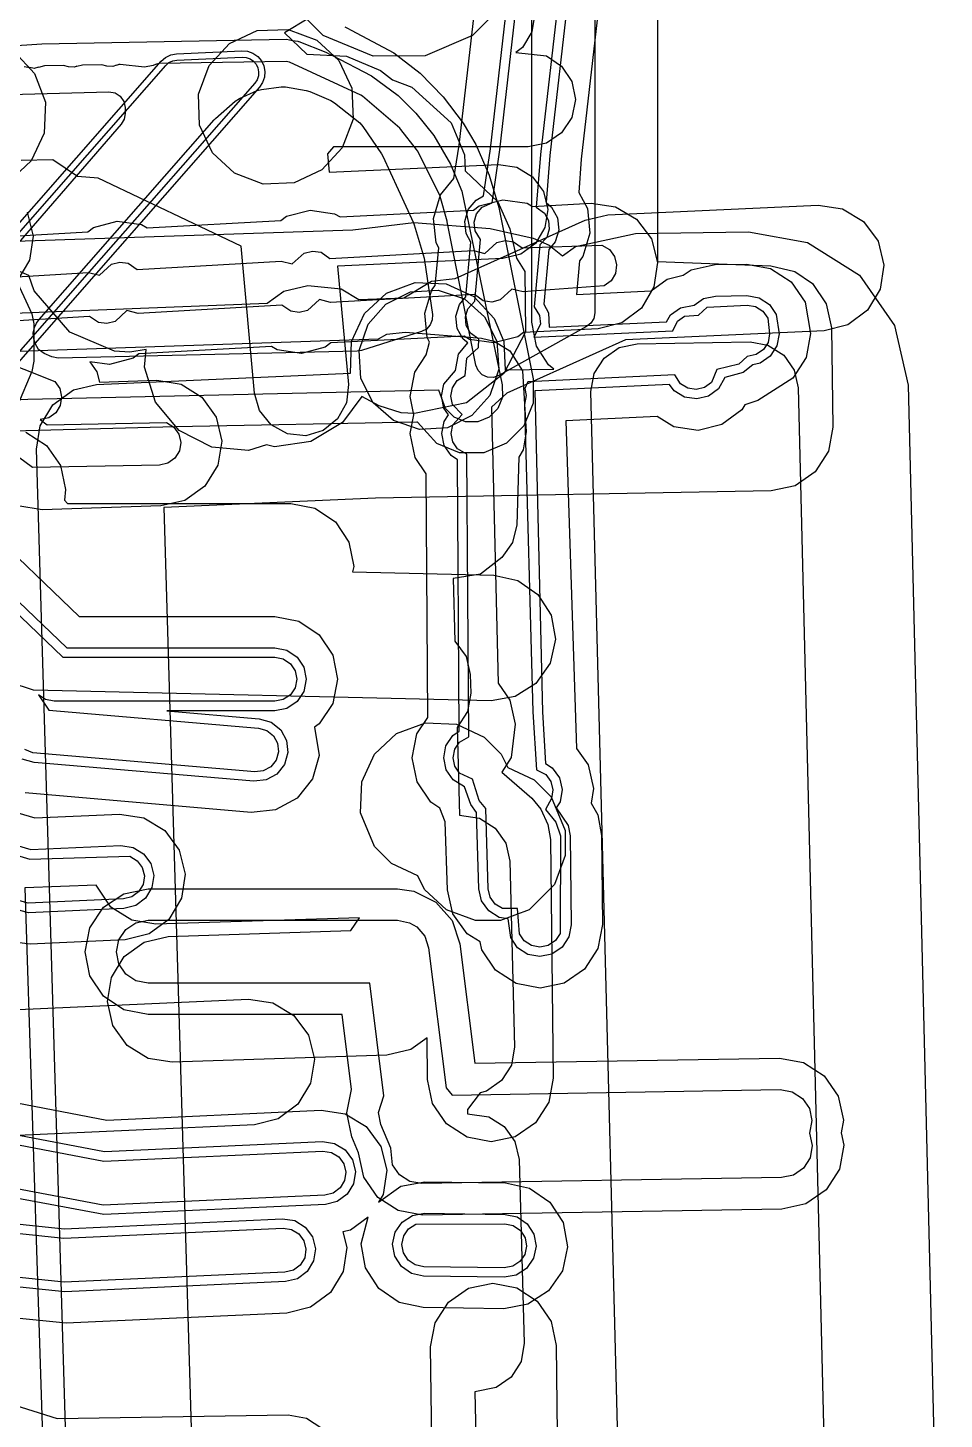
# Model space of a CAD drawing. Header units: metres. Extents: x 17722 to 17999, y 13535 to 15917.
# Drawn here: x 17820.15 to 17849.31, y 15528.91 to 15573.16 of the extents above; entities that cross this region are included whole.
import ezdxf

# ---------------------------------------------------------------- set-up
doc = ezdxf.new("R2010")
doc.units = ezdxf.units.M
doc.layers.add('AI_GREENING_EXCLUSIONS', color=1, linetype='Continuous')
doc.layers.add('AI_GREENING_LAWN', color=82, linetype='Continuous')

msp = doc.modelspace()

# ---------------------------------------------------------------- linework, layer by layer
at = {"layer": 'AI_GREENING_EXCLUSIONS'}
for points in [[(17840.185, 15599.75), (17840.185, 15565.723), (17843.793, 15565.588), (17844.552, 15565.407), (17845.111, 15565.025), (17845.554, 15564.382), (17845.718, 15563.619), (17845.766, 15560.455), (17845.625, 15559.688), (17845.205, 15559.036), (17844.564, 15558.591), (17843.802, 15558.425), (17831.207, 15558.201), (17824.481, 15557.902), (17825.719, 15516.121), (17844.423, 15516.728), (17845.191, 15516.588), (17845.847, 15516.165), (17846.278, 15515.553), (17846.455, 15514.793), (17847.112, 15475.226)], [(17821.78, 15513.992), (17820.424, 15559.754), (17820.543, 15560.496), (17820.947, 15561.163), (17821.603, 15561.637), (17822.334, 15561.811), (17830.417, 15562.17), (17830.451, 15563.184), (17830.86, 15564.066), (17831.559, 15564.713), (17832.476, 15565.054), (17833.462, 15565.015), (17834.344, 15564.606), (17834.991, 15563.907), (17835.293, 15563.184), (17835.332, 15562.275), (17836.889, 15562.303), (17836.719, 15562.436), (17836.337, 15563.031), (17836.185, 15563.796), (17836.185, 15597.75)], [(17840.173, 15590.028), (17837.751, 15568.978), (17837.68, 15567.915), (17837.955, 15567.406), (17838.035, 15566.63), (17837.813, 15565.882), (17837.702, 15565.746), (17837.602, 15564.677), (17839.982, 15564.788), (17840.486, 15565.159), (17841.001, 15565.287), (17841.254, 15565.461), (17842.017, 15565.625), (17843.016, 15565.64), (17843.784, 15565.499), (17844.439, 15565.076), (17844.883, 15564.433), (17845.05, 15563.437), (17844.909, 15562.67), (17844.485, 15562.015), (17843.378, 15561.308), (17842.959, 15561.164), (17842.862, 15561.004), (17842.234, 15560.541), (17841.477, 15560.353), (17840.705, 15560.469), (17840.169, 15560.792), (17837.265, 15560.656), (17837.609, 15550.231), (17837.975, 15549.719), (17838.151, 15548.958), (17838.074, 15548.498), (17838.283, 15548.123), (17838.4, 15547.473), (17838.432, 15544.638), (17838.288, 15543.871), (17837.862, 15543.217), (17837.218, 15542.776), (17836.455, 15542.616), (17835.688, 15542.759), (17835.034, 15543.185), (17834.593, 15543.829), (17834.539, 15544.086), (17834.129, 15544.342), (17833.675, 15544.977), (17833.499, 15545.737), (17833.432, 15547.899), (17833.262, 15548.335), (17832.974, 15548.524), (17832.537, 15549.17), (17832.38, 15549.935), (17832.528, 15550.701), (17832.528, 15550.701), (17832.872, 15551.224), (17832.825, 15558.967), (17832.474, 15559.486), (17832.317, 15560.25), (17832.431, 15560.843), (17832.31, 15561.435), (17832.458, 15562.201), (17832.825, 15562.758), (17832.932, 15563.163), (17832.856, 15563.303), (17832.776, 15564.079), (17832.999, 15564.827), (17833.109, 15564.964), (17833.221, 15566.163), (17833.137, 15566.318), (17833.057, 15567.094), (17833.28, 15567.842), (17833.705, 15568.366), (17833.876, 15569.422), (17835.48, 15583.439)], [(17839.179, 15590.137), (17836.758, 15569.092), (17836.637, 15567.598), (17836.814, 15567.454), (17836.999, 15567.111), (17837.04, 15566.723), (17836.928, 15566.349), (17836.731, 15566.106), (17836.569, 15564.372), (17836.718, 15564.096), (17836.737, 15563.635), (17840.469, 15563.809), (17840.597, 15564.023), (17840.911, 15564.254), (17841.354, 15564.339), (17841.65, 15564.543), (17842.032, 15564.625), (17843.031, 15564.64), (17843.415, 15564.57), (17843.743, 15564.358), (17843.964, 15564.037), (17844.05, 15563.422), (17843.979, 15563.039), (17843.768, 15562.711), (17843.446, 15562.489), (17843.218, 15562.441), (17842.914, 15562.194), (17842.327, 15562.032), (17842.123, 15561.677), (17841.809, 15561.446), (17841.43, 15561.352), (17841.044, 15561.41), (17840.71, 15561.611), (17840.562, 15561.812), (17836.279, 15561.611), (17836.52, 15551.406), (17836.624, 15549.758), (17836.837, 15549.625), (17837.063, 15549.307), (17837.151, 15548.927), (17837.087, 15548.542), (17836.964, 15548.345), (17837.342, 15547.787), (17837.4, 15547.461), (17837.432, 15544.627), (17837.36, 15544.243), (17837.147, 15543.916), (17836.825, 15543.696), (17836.443, 15543.615), (17836.06, 15543.687), (17835.733, 15543.9), (17835.513, 15544.222), (17835.43, 15544.816), (17835.144, 15544.864), (17834.813, 15545.07), (17834.587, 15545.388), (17834.499, 15545.768), (17834.423, 15548.199), (17834.241, 15548.453), (17834.04, 15549.014), (17834.04, 15549.014), (17833.677, 15549.236), (17833.458, 15549.559), (17833.38, 15549.941), (17833.454, 15550.324), (17833.669, 15550.65), (17833.875, 15550.789), (17833.822, 15559.414), (17833.614, 15559.551), (17833.396, 15559.874), (17833.317, 15560.256), (17833.391, 15560.639), (17833.53, 15560.85), (17833.388, 15561.059), (17833.31, 15561.441), (17833.384, 15561.824), (17833.754, 15562.255), (17833.847, 15562.78), (17834.148, 15563.133), (17833.998, 15563.255), (17833.812, 15563.598), (17833.772, 15563.986), (17833.883, 15564.36), (17834.08, 15564.603), (17834.242, 15566.338), (17834.093, 15566.613), (17834.053, 15567.001), (17834.164, 15567.375), (17834.41, 15567.678), (17834.648, 15567.807), (17834.87, 15569.308), (17836.474, 15583.331)], [(17838.881, 15590.169), (17836.46, 15569.126), (17836.318, 15567.451), (17836.583, 15567.263), (17836.713, 15567.023), (17836.741, 15566.751), (17836.663, 15566.489), (17836.443, 15566.251), (17836.26, 15564.282), (17836.432, 15564.008), (17836.46, 15563.736), (17836.25, 15563.312), (17840.668, 15563.518), (17840.819, 15563.821), (17841.039, 15563.983), (17841.485, 15564.021), (17841.769, 15564.268), (17843.036, 15564.34), (17843.305, 15564.291), (17843.534, 15564.143), (17843.689, 15563.918), (17843.75, 15563.418), (17843.701, 15563.149), (17843.552, 15562.92), (17843.327, 15562.765), (17843.04, 15562.707), (17842.775, 15562.46), (17842.068, 15562.284), (17841.901, 15561.879), (17841.681, 15561.717), (17841.416, 15561.651), (17841.146, 15561.692), (17840.912, 15561.833), (17840.733, 15562.12), (17836.062, 15561.902), (17835.963, 15561.686), (17836.01, 15561.457), (17835.947, 15561.172), (17836.22, 15551.397), (17836.33, 15549.562), (17836.631, 15549.406), (17836.79, 15549.184), (17836.852, 15548.918), (17836.807, 15548.648), (17836.621, 15548.294), (17836.946, 15547.888), (17837.1, 15547.458), (17837.082, 15544.355), (17836.933, 15544.126), (17836.707, 15543.972), (17836.44, 15543.915), (17836.172, 15543.966), (17835.943, 15544.115), (17835.788, 15544.34), (17835.726, 15545.147), (17835.251, 15545.144), (17835.019, 15545.289), (17834.86, 15545.511), (17834.798, 15545.777), (17834.719, 15548.326), (17834.514, 15548.577), (17834.514, 15548.577), (17834.298, 15549.264), (17833.888, 15549.449), (17833.735, 15549.675), (17833.68, 15549.943), (17833.732, 15550.211), (17833.882, 15550.439), (17834.176, 15550.606), (17834.121, 15559.601), (17833.825, 15559.764), (17833.672, 15559.991), (17833.617, 15560.258), (17833.669, 15560.526), (17833.964, 15560.853), (17833.665, 15561.175), (17833.61, 15561.443), (17833.662, 15561.711), (17833.812, 15561.939), (17834.065, 15562.098), (17834.118, 15562.651), (17834.487, 15562.992), (17834.495, 15563.258), (17834.229, 15563.447), (17834.099, 15563.687), (17834.07, 15563.959), (17834.148, 15564.22), (17834.368, 15564.458), (17834.551, 15566.428), (17834.38, 15566.702), (17834.351, 15566.974), (17834.429, 15567.235), (17834.601, 15567.447), (17834.924, 15567.586), (17835.168, 15569.274), (17836.772, 15583.298)], [(17835.382, 15573.993), (17834.302, 15572.913), (17832.793, 15572.266), (17831.132, 15572.25), (17829.546, 15572.913), (17828.423, 15574.057)], [(17836.276, 15573.608), (17836.188, 15573.029), (17835.885, 15572.529), (17835.676, 15572.375), (17836.647, 15572.261), (17837.134, 15571.936), (17837.459, 15571.449), (17837.573, 15570.875), (17837.459, 15570.301), (17837.134, 15569.814), (17836.647, 15569.489), (17836.073, 15569.375), (17829.875, 15569.375), (17829.679, 15569.147), (17829.732, 15568.565), (17835.125, 15568.811), (17835.704, 15568.723), (17836.205, 15568.42), (17836.552, 15567.949), (17836.692, 15567.381), (17836.604, 15566.802), (17836.301, 15566.301), (17835.83, 15565.954), (17835.262, 15565.814), (17830.005, 15565.574), (17830.347, 15561.814), (17830.286, 15561.232), (17830.006, 15560.718), (17829.551, 15560.35), (17828.989, 15560.184), (17828.407, 15560.245), (17827.893, 15560.525), (17827.525, 15560.98), (17827.36, 15561.541), (17826.934, 15566.207), (17822.389, 15568.379), (17821.726, 15568.431), (17820.943, 15568.962), (17819.933, 15568.936)], [(17830.236, 15573.187), (17830.323, 15573.15), (17830.432, 15573.083), (17831.797, 15572.358), (17832.629, 15571.712), (17833.366, 15570.964), (17834, 15570.126), (17834.401, 15569.445), (17834.83, 15568.473), (17835.13, 15567.44), (17836.227, 15561.997), (17836.228, 15561.216), (17835.931, 15560.495), (17835.38, 15559.942), (17834.66, 15559.642), (17833.879, 15559.641), (17833.158, 15559.938), (17832.552, 15560.617), (17832.524, 15560.619), (17824.837, 15560.462), (17818.89, 15560.302)], [(17829.094, 15573.459), (17828.312, 15572.991), (17829.023, 15572.318), (17830.291, 15572.253), (17831.374, 15571.8), (17831.755, 15571.505), (17832.371, 15571.272), (17833.614, 15570.135), (17834.041, 15569.113), (17834.064, 15568.603), (17835.103, 15567.619), (17835.489, 15566.763), (17835.695, 15565.832), (17835.958, 15565.404), (17835.98, 15563.492), (17835.297, 15562.167), (17834.107, 15561.232), (17832.455, 15560.887), (17832.031, 15560.906), (17831.328, 15561.135), (17830.774, 15561.433), (17830.157, 15560.602), (17829.153, 15560.001), (17827.995, 15559.83), (17827.74, 15559.894), (17827.173, 15559.715), (17826.007, 15559.815), (17824.968, 15560.354), (17824.214, 15561.25), (17823.861, 15562.366), (17823.909, 15562.93), (17823.399, 15562.842), (17822.906, 15562.872), (17821.488, 15563.478), (17820.347, 15564.789), (17820.176, 15565.276), (17819.88, 15565.401)], [(17816.09, 15572.354), (17820.596, 15572.649), (17828.384, 15572.79), (17828.573, 15572.756), (17828.743, 15572.73), (17828.763, 15572.722), (17828.767, 15572.721), (17829.635, 15572.381), (17829.772, 15572.31), (17829.796, 15572.3), (17829.822, 15572.284), (17831.086, 15571.631), (17831.929, 15570.998), (17832.491, 15570.446), (17833.064, 15569.728), (17833.599, 15568.819), (17833.953, 15567.958), (17835.246, 15561.8), (17835.247, 15561.41), (17835.098, 15561.049), (17834.823, 15560.773), (17834.463, 15560.623), (17834.073, 15560.622), (17833.712, 15560.771), (17833.436, 15561.046), (17833.227, 15561.633), (17818.739, 15561.299)], [(17816.37, 15562.961), (17824.388, 15572.093), (17824.529, 15572.216), (17824.698, 15572.297), (17824.882, 15572.331), (17826.961, 15572.425), (17827.142, 15572.41), (17827.312, 15572.349), (17827.462, 15572.246), (17827.579, 15572.108), (17827.658, 15571.945), (17827.692, 15571.767), (17827.692, 15571.767), (17827.679, 15571.586), (17827.62, 15571.414), (17827.519, 15571.264), (17822.248, 15565.261), (17819.242, 15561.837)], [(17816.52, 15562.829), (17824.538, 15571.961), (17824.639, 15572.049), (17824.759, 15572.107), (17824.891, 15572.131), (17826.97, 15572.225), (17827.099, 15572.214), (17827.221, 15572.171), (17827.328, 15572.097), (17827.412, 15571.999), (17827.468, 15571.882), (17827.492, 15571.755), (17827.492, 15571.755), (17827.483, 15571.626), (17827.441, 15571.503), (17827.369, 15571.396), (17822.098, 15565.393), (17819.092, 15561.969)], [(17817.275, 15563.985), (17827.768, 15564.398), (17828.298, 15564.782), (17829.056, 15564.964), (17830.123, 15564.853), (17830.683, 15564.51), (17832.116, 15564.566), (17832.997, 15565.101), (17833.745, 15565.18), (17837.877, 15567.039), (17838.606, 15567.213), (17845.299, 15567.518), (17846.071, 15567.401), (17846.739, 15566.997), (17847.201, 15566.369), (17847.388, 15565.611), (17847.271, 15564.84), (17846.868, 15564.172), (17846.239, 15563.709), (17845.482, 15563.522), (17839.17, 15563.234), (17835.387, 15561.532), (17834.907, 15561.093), (17835.109, 15552.309), (17835.485, 15551.774), (17835.654, 15551.012), (17835.527, 15549.947), (17835.23, 15549.479), (17836.186, 15548.656), (17836.468, 15548.31), (17836.696, 15547.821), (17836.783, 15547.343), (17836.868, 15539.749), (17836.724, 15538.982), (17836.298, 15538.328), (17835.654, 15537.888), (17834.89, 15537.727), (17834.123, 15537.871), (17833.47, 15538.298), (17833.029, 15538.942), (17832.869, 15539.705), (17832.854, 15541.037), (17832.33, 15540.66), (17831.57, 15540.482), (17824.746, 15540.255), (17823.976, 15540.381), (17823.313, 15540.793), (17822.858, 15541.427), (17822.68, 15542.187), (17822.807, 15542.957), (17823.218, 15543.62), (17823.852, 15544.075), (17824.612, 15544.252), (17830.431, 15544.447), (17830.707, 15544.845), (17824.225, 15544.648), (17823.456, 15544.777), (17822.794, 15545.191), (17822.327, 15545.885), (17820.049, 15545.803), (17820.725, 15525.067)], [(17817.817, 15566.419), (17822.06, 15566.668), (17822.239, 15566.804), (17822.993, 15567.003), (17823.767, 15566.898), (17823.942, 15566.796), (17828.199, 15567.027), (17828.38, 15567.162), (17829.136, 15567.356), (17829.908, 15567.245), (17830.083, 15567.142), (17834.327, 15567.36), (17834.507, 15567.495), (17835.263, 15567.689), (17836.035, 15567.579), (17836.21, 15567.475), (17838.076, 15567.577), (17838.849, 15567.466), (17839.52, 15567.069), (17839.988, 15566.444), (17840.182, 15565.688), (17840.072, 15564.916), (17839.674, 15564.244), (17839.05, 15563.776), (17838.294, 15563.583), (17835.916, 15563.466), (17835.736, 15563.33), (17834.98, 15563.137), (17834.207, 15563.247), (17834.033, 15563.351), (17829.789, 15563.132), (17829.609, 15562.997), (17828.853, 15562.803), (17828.08, 15562.914), (17827.905, 15563.017), (17823.676, 15562.785), (17823.497, 15562.648), (17822.742, 15562.449), (17822.122, 15562.533), (17822.347, 15562.219), (17822.425, 15561.887), (17824.254, 15561.946), (17825.024, 15561.819), (17825.687, 15561.406), (17826.141, 15560.772), (17826.318, 15560.012), (17826.19, 15559.242), (17825.778, 15558.579), (17825.144, 15558.125), (17824.383, 15557.948), (17820.603, 15557.826), (17819.834, 15557.954)], [(17820.13, 15567.29), (17820.317, 15566.532), (17820.2, 15565.761), (17819.796, 15565.093)], [(17819.106, 15566.349), (17830.485, 15566.736), (17832.435, 15566.968), (17834.863, 15566.772), (17836.228, 15566.465), (17836.739, 15566.239), (17837.156, 15565.908), (17837.579, 15566.2), (17839.481, 15566.609), (17843.081, 15566.665), (17844.958, 15566.33), (17846.606, 15565.286), (17847.729, 15563.691), (17848.157, 15561.788), (17849.305, 15514.845)], [(17817.499, 15565.097), (17822.076, 15565.379), (17822.434, 15565.292), (17822.809, 15565.636), (17823.073, 15565.706), (17823.344, 15565.669), (17823.624, 15565.474), (17828.207, 15565.738), (17828.564, 15565.648), (17828.942, 15565.99), (17829.206, 15566.057), (17829.477, 15566.019), (17829.755, 15565.822), (17834.334, 15566.071), (17834.691, 15565.981), (17835.069, 15566.323), (17835.334, 15566.391), (17835.604, 15566.352), (17835.882, 15566.155), (17838.417, 15566.24), (17838.652, 15566.101), (17838.816, 15565.882), (17838.884, 15565.618), (17838.845, 15565.347), (17838.706, 15565.112), (17838.488, 15564.948), (17835.908, 15564.755), (17835.552, 15564.844), (17835.174, 15564.503), (17834.909, 15564.435), (17834.639, 15564.474), (17834.361, 15564.67), (17829.781, 15564.421), (17829.424, 15564.511), (17829.047, 15564.169), (17828.782, 15564.102), (17828.512, 15564.14), (17828.233, 15564.337), (17823.66, 15564.074), (17823.302, 15564.161), (17822.927, 15563.816), (17822.663, 15563.747), (17822.392, 15563.784), (17822.112, 15563.978), (17817.535, 15563.697)], [(17819.697, 15565.324), (17820.273, 15564.059), (17820.338, 15563.737), (17820.338, 15562.549), (17820.273, 15562.227), (17819.82, 15561.143)], [(17819.224, 15562.851), (17831.303, 15563.262), (17831.572, 15563.412), (17832.154, 15563.48), (17834.581, 15563.283), (17834.99, 15563.191), (17835.487, 15562.882), (17835.887, 15562.249), (17836.007, 15560.307), (17835.911, 15559.73), (17835.767, 15559.499), (17835.703, 15557.354), (17835.572, 15556.783), (17835.232, 15556.307), (17834.555, 15555.775), (17833.683, 15555.637), (17833.737, 15553.653), (17834.095, 15553.163), (17834.225, 15552.592), (17834.241, 15551.992), (17834.142, 15551.416), (17833.811, 15550.906), (17833.886, 15548.114), (17834.522, 15548.017), (17835.017, 15547.705), (17835.355, 15547.227), (17835.485, 15546.657), (17835.634, 15540.744), (17835.534, 15540.167), (17835.223, 15539.675), (17834.745, 15539.336), (17834.537, 15539.289), (17834.139, 15538.758), (17834.142, 15538.621), (17834.815, 15538.525), (17835.31, 15538.213), (17835.648, 15537.735), (17835.778, 15537.165), (17835.94, 15531.318), (17835.841, 15530.741), (17835.529, 15530.246), (17835.051, 15529.908), (17834.375, 15529.775), (17834.756, 15512.953)], [(17818.087, 15563.061), (17821.004, 15561.905), (17821.163, 15561.683), (17821.225, 15561.417), (17821.18, 15561.148), (17821.036, 15560.916), (17820.814, 15560.757), (17820.545, 15560.695), (17820.762, 15560.533), (17824.566, 15560.602), (17824.798, 15560.458), (17824.957, 15560.236), (17825.019, 15559.97), (17824.974, 15559.7), (17824.83, 15559.468), (17824.608, 15559.31), (17824.342, 15559.248), (17820.292, 15559.17), (17817.057, 15561.558)], [(17820.084, 15560.296), (17820.74, 15559.874), (17821.185, 15559.232), (17821.35, 15558.469), (17821.316, 15558.13), (17821.414, 15558.028), (17828.519, 15558.028), (17829.284, 15557.876), (17829.933, 15557.442), (17830.367, 15556.793), (17830.519, 15556.028), (17830.484, 15555.855), (17834.98, 15555.753), (17835.742, 15555.583), (17836.381, 15555.135), (17836.799, 15554.476), (17836.934, 15553.708), (17836.765, 15552.946), (17836.316, 15552.307), (17835.658, 15551.889), (17834.889, 15551.754), (17820.324, 15552.095), (17819.582, 15552.338)], [(17818.731, 15557.361), (17821.787, 15554.436), (17828.007, 15554.436), (17828.772, 15554.284), (17829.421, 15553.85), (17829.855, 15553.201), (17830.007, 15552.436), (17829.855, 15551.671), (17829.421, 15551.022), (17829.266, 15550.918), (17829.421, 15550.017), (17829.205, 15549.268), (17828.717, 15548.658), (17828.034, 15548.282), (17827.258, 15548.195), (17820.066, 15548.821)], [(17817.529, 15556.712), (17821.265, 15553.136), (17828.007, 15553.136), (17828.275, 15553.083), (17828.502, 15552.931), (17828.654, 15552.704), (17828.707, 15552.436), (17828.654, 15552.168), (17828.502, 15551.941), (17828.275, 15551.789), (17828.007, 15551.736), (17820.984, 15551.736), (17820.716, 15551.789), (17820.488, 15551.942), (17820.822, 15551.456), (17827.488, 15550.885), (17827.751, 15550.809), (17827.964, 15550.639), (17828.096, 15550.4), (17828.126, 15550.128), (17828.05, 15549.866), (17827.88, 15549.653), (17827.641, 15549.521), (17827.369, 15549.49), (17820.304, 15550.099), (17820.05, 15550.2)], [(17817.806, 15556.862), (17821.386, 15553.436), (17828.007, 15553.436), (17828.39, 15553.36), (17828.714, 15553.143), (17828.931, 15552.819), (17829.007, 15552.436), (17828.931, 15552.053), (17828.714, 15551.729), (17828.39, 15551.512), (17828.007, 15551.436), (17824.574, 15551.436), (17827.514, 15551.184), (17827.889, 15551.076), (17828.194, 15550.832), (17828.382, 15550.49), (17828.425, 15550.103), (17828.317, 15549.728), (17828.073, 15549.423), (17827.731, 15549.235), (17827.343, 15549.192), (17820.347, 15549.79), (17819.972, 15549.899)], [(17818.524, 15548.571), (17820.371, 15548.025), (17823.066, 15548.148), (17823.838, 15548.031), (17824.506, 15547.627), (17824.968, 15546.999), (17825.155, 15546.241), (17825.038, 15545.47), (17824.635, 15544.802), (17824.006, 15544.339), (17823.249, 15544.152), (17820.218, 15544.014), (17819.56, 15544.094)], [(17817.545, 15547.817), (17820.249, 15547.018), (17823.112, 15547.149), (17823.498, 15547.09), (17823.832, 15546.889), (17824.063, 15546.574), (17824.156, 15546.196), (17824.098, 15545.81), (17823.896, 15545.476), (17823.582, 15545.245), (17823.203, 15545.151), (17820.172, 15545.013), (17817.605, 15545.714)], [(17817.252, 15547.591), (17820.212, 15546.716), (17823.396, 15546.808), (17823.629, 15546.667), (17823.791, 15546.447), (17823.857, 15546.182), (17823.816, 15545.912), (17823.674, 15545.678), (17823.455, 15545.516), (17823.189, 15545.451), (17820.158, 15545.312), (17817.294, 15546.119)], [(17819.838, 15541.932), (17827.175, 15542.267), (17827.947, 15542.15), (17828.615, 15541.746), (17829.078, 15541.118), (17829.265, 15540.36), (17829.147, 15539.589), (17828.744, 15538.921), (17828.115, 15538.458), (17827.358, 15538.271), (17819.834, 15537.928)], [(17817.203, 15539.462), (17822.662, 15538.419), (17829.48, 15538.73), (17830.251, 15538.613), (17830.919, 15538.209), (17831.382, 15537.581), (17831.569, 15536.823), (17831.452, 15536.052), (17831.307, 15535.811), (17832.015, 15536.314), (17832.783, 15536.455), (17835.348, 15536.418), (17836.111, 15536.255), (17836.753, 15535.812), (17837.178, 15535.157), (17837.319, 15534.39), (17837.156, 15533.627), (17836.713, 15532.984), (17836.058, 15532.56), (17835.291, 15532.419), (17832.726, 15532.455), (17831.963, 15532.619), (17831.32, 15533.061), (17830.896, 15533.716), (17830.754, 15534.484), (17830.975, 15535.33), (17830.42, 15534.921), (17830.176, 15534.861), (17830.297, 15534.37), (17830.18, 15533.598), (17829.777, 15532.93), (17829.148, 15532.468), (17828.391, 15532.281), (17821.369, 15531.96), (17817.103, 15532.386)], [(17816.516, 15538.575), (17822.59, 15537.415), (17829.525, 15537.731), (17829.911, 15537.672), (17830.245, 15537.471), (17830.477, 15537.157), (17830.57, 15536.778), (17830.511, 15536.392), (17830.31, 15536.058), (17829.995, 15535.827), (17829.617, 15535.733), (17822.564, 15535.411), (17816.066, 15536.625)], [(17816.234, 15538.324), (17822.568, 15537.113), (17829.539, 15537.431), (17829.809, 15537.39), (17830.043, 15537.249), (17830.205, 15537.029), (17830.27, 15536.764), (17830.229, 15536.494), (17830.088, 15536.26), (17829.868, 15536.098), (17829.603, 15536.033), (17822.55, 15535.711), (17815.762, 15536.989)], [(17816.075, 15535.511), (17821.308, 15534.961), (17828.254, 15535.278), (17828.64, 15535.219), (17828.974, 15535.017), (17829.205, 15534.703), (17829.298, 15534.324), (17829.24, 15533.938), (17829.038, 15533.604), (17828.724, 15533.373), (17828.345, 15533.28), (17821.323, 15532.959), (17816.093, 15533.498)], [(17815.778, 15535.241), (17821.299, 15534.66), (17828.268, 15534.978), (17828.538, 15534.937), (17828.771, 15534.796), (17828.933, 15534.576), (17828.999, 15534.311), (17828.958, 15534.04), (17828.817, 15533.807), (17828.597, 15533.645), (17828.331, 15533.579), (17821.31, 15533.259), (17815.79, 15533.832)], [(17833.182, 15515.457), (17832.961, 15531.206), (17833.105, 15531.973), (17833.531, 15532.626), (17834.175, 15533.067), (17834.939, 15533.227), (17835.706, 15533.084), (17836.36, 15532.657), (17836.8, 15532.013), (17836.961, 15531.249), (17837.145, 15514.319)], [(17814.679, 15530.939), (17821.084, 15528.923), (17828.437, 15529.04), (17829.013, 15528.935), (17829.505, 15528.617)]]:
    msp.add_lwpolyline(points, dxfattribs=at)
for points in [[(17829.349, 15572.766), (17830.048, 15572.119), (17830.457, 15571.237), (17830.496, 15570.251), (17830.155, 15569.334), (17829.508, 15568.635), (17828.626, 15568.226), (17827.64, 15568.187), (17826.723, 15568.528), (17826.024, 15569.175), (17825.615, 15570.057), (17825.576, 15571.043), (17825.917, 15571.96), (17826.564, 15572.659), (17827.446, 15573.068), (17828.432, 15573.107), (17829.349, 15572.766)], [(17819.718, 15572.404), (17820.366, 15571.705), (17820.707, 15570.788), (17820.668, 15569.802), (17820.258, 15568.921), (17819.559, 15568.273), (17818.642, 15567.932), (17817.656, 15567.971), (17816.775, 15568.38), (17816.128, 15569.08), (17815.786, 15569.996), (17815.825, 15570.983), (17816.235, 15571.864), (17816.934, 15572.511), (17817.851, 15572.853), (17818.837, 15572.813), (17819.718, 15572.404)], [(17834.683, 15563.966), (17835.071, 15563.186), (17835.13, 15562.3), (17834.844, 15561.467), (17834.278, 15560.823), (17833.498, 15560.436), (17832.613, 15560.377), (17831.779, 15560.662), (17831.135, 15561.228), (17830.748, 15562.008), (17830.689, 15562.894), (17830.975, 15563.728), (17831.54, 15564.371), (17832.321, 15564.759), (17833.206, 15564.817), (17834.04, 15564.532), (17834.683, 15563.966)], [(17844.203, 15562.742), (17844.53, 15562.273), (17844.658, 15561.702), (17845.837, 15513.519), (17845.736, 15512.956), (17845.423, 15512.462), (17844.945, 15512.125), (17844.374, 15511.996), (17840.823, 15511.942), (17840.248, 15512.047), (17839.756, 15512.365), (17839.424, 15512.846), (17839.301, 15513.419), (17838.064, 15561.585), (17838.168, 15562.161), (17838.485, 15562.653), (17838.967, 15562.986), (17839.539, 15563.11), (17843.135, 15563.165), (17843.698, 15563.065), (17844.203, 15562.742)], [(17832.797, 15551.048), (17833.783, 15551.009), (17834.665, 15550.6), (17835.205, 15550.06), (17835.426, 15549.628), (17836.259, 15549.239), (17836.799, 15548.699), (17837.247, 15547.623), (17837.247, 15546.831), (17836.906, 15545.914), (17836.1, 15545.108), (17835.183, 15544.767), (17834.391, 15544.767), (17833.474, 15545.108), (17832.775, 15545.755), (17832.554, 15546.187), (17831.721, 15546.576), (17831.181, 15547.116), (17830.733, 15548.192), (17830.772, 15549.178), (17831.181, 15550.06), (17831.88, 15550.707), (17832.797, 15551.048)], [(17845.489, 15539.824), (17845.933, 15539.183), (17846.098, 15538.42), (17846.025, 15538.016), (17846.11, 15537.62), (17845.971, 15536.852), (17845.548, 15536.196), (17844.906, 15535.752), (17844.144, 15535.587), (17832.704, 15535.398), (17831.936, 15535.537), (17831.28, 15535.96), (17830.836, 15536.601), (17830.673, 15537.374), (17830.458, 15537.886), (17830.303, 15538.65), (17830.447, 15539.389), (17830.145, 15541.771), (17823.973, 15541.771), (17823.207, 15541.923), (17822.559, 15542.356), (17822.125, 15543.005), (17821.973, 15543.771), (17822.125, 15544.536), (17822.559, 15545.185), (17823.207, 15545.618), (17823.973, 15545.771), (17831.908, 15545.771), (17832.435, 15545.7), (17833.133, 15545.351), (17833.645, 15544.762), (17833.892, 15544.022), (17834.373, 15540.226), (17844.065, 15540.387), (17844.833, 15540.247), (17845.489, 15539.824)], [(17832.776, 15544.266), (17832.9, 15543.896), (17833.464, 15539.443), (17833.651, 15539.214), (17844.082, 15539.387), (17844.466, 15539.317), (17844.794, 15539.106), (17845.016, 15538.785), (17845.098, 15538.403), (17845.017, 15538.001), (17845.11, 15537.604), (17845.041, 15537.22), (17844.829, 15536.892), (17844.508, 15536.67), (17844.127, 15536.587), (17832.687, 15536.398), (17832.303, 15536.467), (17831.975, 15536.679), (17831.753, 15536.999), (17831.696, 15537.52), (17831.381, 15538.272), (17831.303, 15538.655), (17831.48, 15539.192), (17831.026, 15542.771), (17823.973, 15542.771), (17823.59, 15542.847), (17823.266, 15543.063), (17823.049, 15543.388), (17822.973, 15543.771), (17823.049, 15544.153), (17823.266, 15544.478), (17823.59, 15544.694), (17823.973, 15544.771), (17831.908, 15544.771), (17832.291, 15544.694), (17832.521, 15544.561), (17832.776, 15544.266)], [(17831.825, 15534.086), (17831.754, 15534.469), (17831.836, 15534.851), (17832.057, 15535.172), (17832.385, 15535.384), (17832.768, 15535.455), (17835.333, 15535.418), (17835.715, 15535.337), (17836.036, 15535.116), (17836.248, 15534.788), (17836.319, 15534.404), (17836.237, 15534.023), (17836.016, 15533.701), (17835.689, 15533.489), (17835.305, 15533.419), (17832.74, 15533.455), (17832.358, 15533.537), (17832.037, 15533.758), (17831.825, 15534.086)], [(17832.104, 15534.197), (17832.054, 15534.465), (17832.111, 15534.732), (17832.266, 15534.957), (17832.496, 15535.106), (17835.329, 15535.118), (17835.596, 15535.061), (17835.821, 15534.906), (17835.97, 15534.677), (17836.019, 15534.409), (17835.962, 15534.141), (17835.807, 15533.917), (17835.578, 15533.768), (17835.309, 15533.719), (17832.744, 15533.755), (17832.477, 15533.812), (17832.252, 15533.967), (17832.104, 15534.197)]]:
    msp.add_lwpolyline(points, close=True, dxfattribs=at)
at = {"layer": 'AI_GREENING_LAWN'}
for points in [[(17838.185, 15575.216), (17838.185, 15564.089), (17838.154, 15563.916), (17838.065, 15563.764), (17837.929, 15563.653), (17835.14, 15562.093), (17834.963, 15562.033), (17834.776, 15562.044), (17834.606, 15562.122), (17834.476, 15562.257), (17834.406, 15562.431), (17833.491, 15566.985), (17833.487, 15567.003), (17833.27, 15567.788), (17833.253, 15567.834), (17832.546, 15569.242), (17832.519, 15569.284), (17832.016, 15569.927), (17831.982, 15569.963), (17830.802, 15570.977), (17830.745, 15571.014), (17828.477, 15572.065), (17828.369, 15572.088), (17824.317, 15572.016), (17824.212, 15571.991), (17824.135, 15571.953), (17823.86, 15571.904), (17823.083, 15571.989), (17823.045, 15571.987), (17822.974, 15571.961), (17822.971, 15571.967), (17822.855, 15571.929), (17822.666, 15571.941), (17822.506, 15571.982), (17821.889, 15571.972), (17821.712, 15571.925), (17821.711, 15571.931), (17821.638, 15571.907), (17821.448, 15571.919), (17821.288, 15571.96), (17820.674, 15571.95), (17820.491, 15571.899), (17820.489, 15571.905), (17820.353, 15571.865), (17820.216, 15571.891), (17820.214, 15571.883), (17820.032, 15571.916)], [(17816.44, 15570.945), (17822.729, 15571.118), (17822.924, 15571.084), (17823.09, 15570.978), (17823.202, 15570.816), (17823.243, 15570.624), (17823.245, 15570.429), (17823.215, 15570.251), (17823.123, 15570.095), (17819.013, 15565.366)]]:
    msp.add_lwpolyline(points, dxfattribs=at)
msp.add_lwpolyline([(17829.008, 15571.167), (17829.125, 15571.132), (17829.793, 15570.842), (17829.905, 15570.775), (17830.71, 15570.133), (17830.813, 15570.021), (17831.402, 15569.145), (17831.441, 15569.075), (17832.415, 15566.955), (17832.44, 15566.889), (17832.755, 15565.827), (17832.771, 15565.756), (17833.02, 15564.043), (17833.014, 15563.868), (17832.948, 15563.705), (17832.83, 15563.575), (17832.674, 15563.494), (17830.763, 15562.896), (17830.625, 15562.874), (17821.116, 15562.654), (17820.91, 15562.693), (17820.668, 15562.796), (17820.49, 15562.922), (17820.383, 15563.112), (17820.336, 15563.266), (17820.316, 15563.447), (17820.362, 15563.624), (17820.429, 15563.765), (17820.506, 15563.883), (17826.079, 15570.23), (17826.123, 15570.275), (17826.749, 15570.828), (17826.879, 15570.912), (17827.448, 15571.161), (17827.586, 15571.199), (17828.207, 15571.278), (17828.351, 15571.276), (17829.008, 15571.167)], close=True, dxfattribs=at)

doc.saveas('drawing.dxf')
